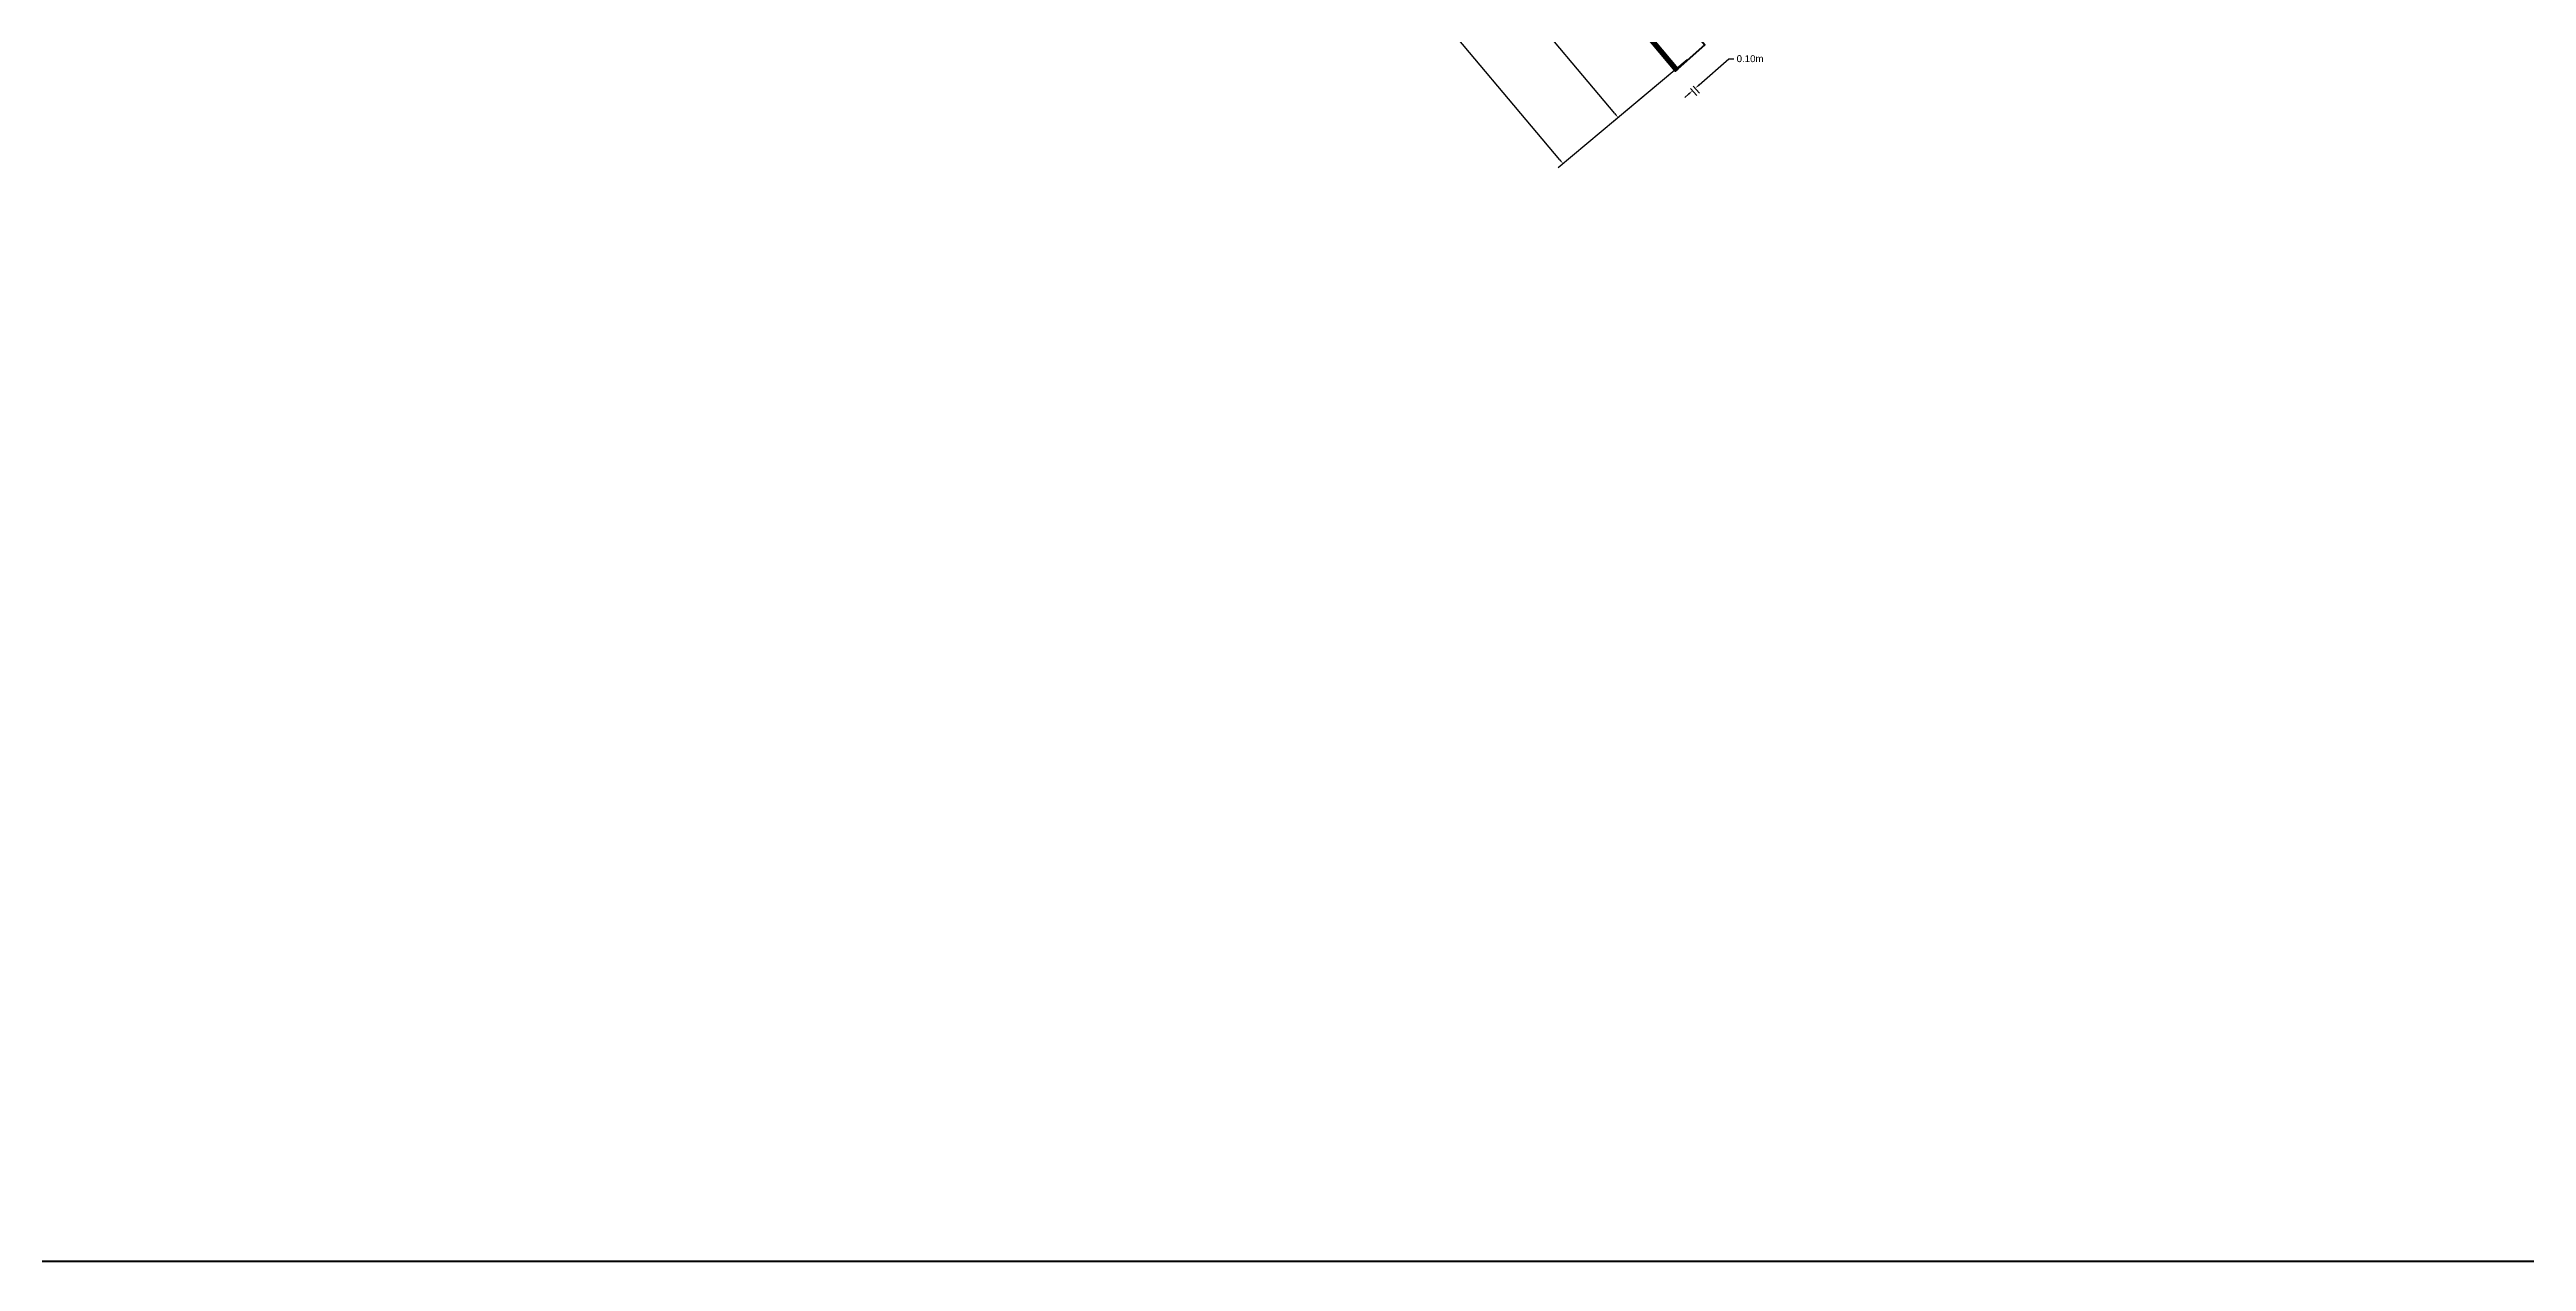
# Model space of a CAD drawing. Header units: metres. Extents: x -2 to 550, y -115 to 198.
# Drawn here: x 416.4 to 485.2, y 46.5 to 80.2 of the extents above; entities that cross this region are included whole.
import ezdxf

# ---------------------------------------------------------------- set-up
doc = ezdxf.new("R2010")
doc.units = ezdxf.units.M
doc.header["$MEASUREMENT"] = 0
doc.styles.get("Standard").update_dxf_attribs({"font": 'arial.ttf'})
doc.dimstyles.get("Standard").update_dxf_attribs({"dimtxt": 0.1925, "dimasz": 0.1445, "dimexe": 0.1775, "dimexo": 0.642, "dimgap": 0.09, "dimtad": 0, "dimtih": 1, "dimtoh": 1, "dimrnd": 0.0005, "dimzin": 0, "dimdsep": 46, "dimtxsty": 'Standard', "dimcen": 0.09, "dimadec": 0, "dimazin": 0, "dimtfac": 1, "dimtofl": 0, "dimtmove": 0, "dimatfit": 3, "dimfxl": 1, "dimtolj": 1, "dimtzin": 0, "dimarcsym": 0})

# ---------------------------------------------------------------- blocks, each defined once
blk = doc.blocks.new('*D155')
at = {"layer": 'Defpoints', "color": 0, "lineweight": -2, "transparency": 16777216}
for p, q in [((452.574, 90.975), (450.522, 89.252)), ((450.751, 89.256), (454.263, 85.072)), ((459.888, 78.372), (454.579, 84.696)), ((461.898, 79.87), (459.845, 78.147))]:
    blk.add_line(p, q, dxfattribs=at)
at = {"layer": 'Defpoints', "color": 0, "lineweight": 100, "transparency": 16777216}
for p in [(453.066, 91.388), (462.389, 80.283), (459.981, 78.261)]:
    blk.add_point(p, dxfattribs=at)
for points in [[(450.769, 89.271), (450.732, 89.24), (450.658, 89.367)], [(459.907, 78.388), (459.87, 78.357), (459.981, 78.261)]]:
    blk.add_solid(points, dxfattribs=at)
at = {"layer": 'Defpoints', "color": 0, "lineweight": 100, "transparency": 16777216, "insert": (454.421, 84.884), "char_height": 0.1925, "attachment_point": 5}
blk.add_mtext('\\A1;14.50m', dxfattribs=at)
blk = doc.blocks.new('*D171')
at = {"layer": 'Defpoints', "color": 0, "lineweight": -2, "transparency": 16777216}
for p, q in [((449.771, 94.315), (446.189, 91.307)), ((446.418, 91.311), (452.23, 84.388)), ((458.359, 77.088), (452.546, 84.011)), ((461.898, 79.87), (458.316, 76.863))]:
    blk.add_line(p, q, dxfattribs=at)
at = {"layer": 'Defpoints', "color": 0, "lineweight": 100, "transparency": 16777216}
for p in [(450.263, 94.727), (462.389, 80.283), (458.452, 76.977)]:
    blk.add_point(p, dxfattribs=at)
for points in [[(446.436, 91.326), (446.399, 91.295), (446.325, 91.421)], [(458.377, 77.103), (458.34, 77.072), (458.452, 76.977)]]:
    blk.add_solid(points, dxfattribs=at)
at = {"layer": 'Defpoints', "color": 0, "lineweight": 100, "transparency": 16777216, "insert": (452.388, 84.199), "char_height": 0.1925, "attachment_point": 5}
blk.add_mtext('\\A1;18.86m', dxfattribs=at)
blk = doc.blocks.new('*D158')
at = {"layer": 'Defpoints', "color": 0, "lineweight": -2, "transparency": 16777216}
for p, q in [((462.231, 79.172), (463.053, 79.899)), ((463.053, 79.899), (463.197, 79.899)), ((461.939, 78.914), (461.831, 78.818)), ((461.991, 79.073), (462.165, 78.877)), ((462.066, 79.14), (462.24, 78.943))]:
    blk.add_line(p, q, dxfattribs=at)
at = {"layer": 'Defpoints', "color": 0, "lineweight": 100, "transparency": 16777216}
for p in [(461.566, 79.554), (461.64, 79.621), (462.047, 79.01)]:
    blk.add_point(p, dxfattribs=at)
for points in [[(462.215, 79.19), (462.247, 79.154), (462.122, 79.076)], [(461.923, 78.932), (461.955, 78.896), (462.047, 79.01)]]:
    blk.add_solid(points, dxfattribs=at)
at = {"layer": 'Defpoints', "color": 0, "lineweight": 100, "transparency": 16777216, "insert": (463.647, 79.899), "char_height": 0.1925, "attachment_point": 5}
blk.add_mtext('\\A1;0.10m', dxfattribs=at)

msp = doc.modelspace()

# ---------------------------------------------------------------- hatches: boundary and pattern name
at = {"layer": 'Defpoints', "lineweight": 100, "true_color": 0xffffff}
h = msp.add_hatch(dxfattribs=at)
h.set_pattern_fill('ANSI31', scale=0.15)
h.set_pattern_definition([(45, (208.083065, 0.110284), (-0.0132582521, 0.0132582521), [])])
h.paths.add_polyline_path([(448.94, 94.727), (448.805, 94.727, -0.012778), (449.439, 93.999), (449.514, 94.065, 0.011531)])
h.paths.add_polyline_path([(423.263, 96.889), (423.263, 97.015, 0.044463), (420.785, 94.727), (420.92, 94.727, -0.042236)])
h.paths.add_polyline_path([(448.805, 94.727), (448.94, 94.727, 0.391083), (423.263, 97.015), (423.263, 96.889, -0.390875)])
h.paths.add_polyline_path([(420.92, 94.727), (420.785, 94.727, 0.011531), (420.212, 94.065), (420.286, 93.999, -0.012778)])
h.paths.add_polyline_path([(449.439, 93.999), (449.514, 94.065), (461.64, 79.621), (461.566, 79.554)])

# ---------------------------------------------------------------- linework, layer by layer
at = {"layer": 'Defpoints', "lineweight": 100}
msp.add_lwpolyline([(380.713, 186.487), (549.039, 186.487), (549.039, 46.469), (380.713, 46.469)], close=True, dxfattribs=at)
at = {"layer": 'Defpoints', "color": 7, "lineweight": 100, "true_color": 0xffffff}
msp.add_lwpolyline([(450.263, 94.727), (462.389, 80.283), (461.64, 79.621), (449.514, 94.065), (450.263, 94.727)], dxfattribs=at)
at = {"layer": 'Defpoints', "lineweight": 100}
for points in [[(449.439, 93.999), (449.514, 94.065), (461.64, 79.621), (461.566, 79.554), (449.439, 93.999)], [(462.389, 80.283), (461.566, 79.554), (449.439, 93.999)], [(452.23, 90.829), (461.64, 79.621)], [(461.64, 79.621), (462.389, 80.283)]]:
    msp.add_lwpolyline(points, dxfattribs=at)

# ---------------------------------------------------------------- dimensions: what is measured, and where the dimension line sits
dim = msp.add_aligned_dim(p1=(450.263, 94.727), p2=(462.389, 80.283), distance=-5.142, dimstyle='Standard', override={"dimpost": 'm'}, dxfattribs=at)
dim.commit()
dim.dimension.update_dxf_attribs({"geometry": '*D171', "text_midpoint": (452.388, 84.199)})
for base, p1, p2, angle, picture, middle in [((459.981, 78.261), (453.066, 91.388), (462.389, 80.283), 310.01534, '*D155', (454.421, 84.884)), ((462.047, 79.01), (461.64, 79.621), (461.566, 79.554), 221.5, '*D158', (463.647, 79.899))]:
    dim = msp.add_linear_dim(base=base, p1=p1, p2=p2, angle=angle, dimstyle='Standard', override={"dimpost": 'm'}, dxfattribs=at)
    dim.commit()
    dim.dimension.update_dxf_attribs({"geometry": picture, "text_midpoint": middle, "dimtype": 161})

doc.saveas('drawing.dxf')
